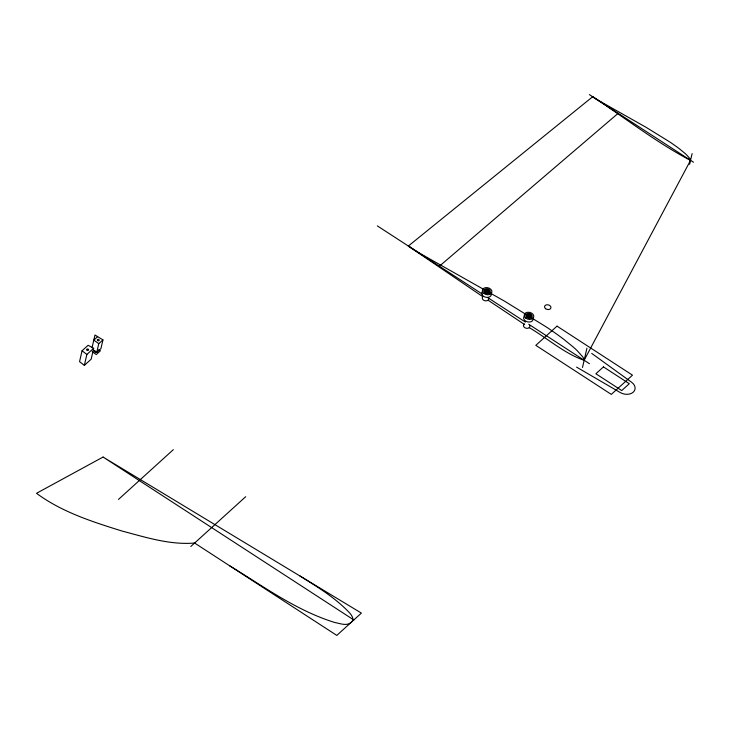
<?xml version="1.0" encoding="UTF-8"?>
<svg xmlns="http://www.w3.org/2000/svg" width="730" height="730" viewBox="0 0 730 730"><rect width="100%" height="100%" fill="white"/><g stroke="black" fill="none" stroke-linecap="round" stroke-linejoin="round"><path stroke-width="1.09" d="M584.155 360.255L583.525 358.229A10.339 6.369 47.8 0 0 582.504 356.605L577.284 350.747A56.976 35.104 47.8 0 0 573.616 347.343L564.162 339.614A161.275 99.362 47.8 0 0 559.901 336.43L558.468 335.38A247.424 152.433 47.8 0 0 554.116 332.287L551.196 330.261A263.101 162.087 47.8 0 0 546.761 327.259L504.457 301.107L420.06 253.456A178.95 110.248 47.8 0 1 415.625 250.755L408.38 246.01L592.678 96.725A73.474 45.269 47.8 0 0 594.777 98.121L596.383 99.143A100.001 61.612 47.8 0 0 598.856 100.649L646.014 127.275L669.656 141.885A147.022 90.584 47.8 0 1 672.138 143.564L673.772 144.695A138.262 85.182 47.8 0 1 676.199 146.429L677.002 147.013A90.128 55.526 47.8 0 1 679.384 148.792L684.667 153.108A31.837 19.619 47.8 0 1 686.72 155.016L689.631 158.291A5.776 3.559 47.8 0 1 690.206 159.195L690.553 160.326L584.155 360.255C564.792 353.868 547.226 338.127 529.223 327.624M82.07 350.765L79.552 361.66L84.352 365.365L91.159 359.187L93.668 348.292L88.12 345.281L82.07 350.765L86.861 354.47L84.352 365.365M92.035 347.754L94.991 335.015L102.939 339.879L100.932 348.593L96.771 352.371L93.449 350.017M96.771 352.371L98.778 343.657L102.939 339.879M486.655 293.25L487.138 291.179M528.538 317.86L529.004 315.834M582.485 367.491L586.938 348.192M689.622 164.369L692.113 153.583M690.525 160.399C656.608 142.679 624.843 117.712 592.322 96.524M97.583 336.694L93.796 340.125L98.778 343.657M86.861 354.47L93.668 348.292M97.601 351.331L96.506 352.316L94.663 351.979L93.924 350.637M118.461 499.439L173.311 449.671M190.84 546.469L245.691 496.701M439.387 266.204L618.173 113.305M103.076 457.044L36.5 493.307C61.831 512.031 92.181 521.74 121.892 530.993C145.562 537.243 169.862 545.109 194.627 543.038L336.804 635.41L361.387 613.1L103.076 457.044L353.822 619.962M576.591 367.117L620.327 392.585A9.727 7.044 13 0 0 633.266 392.165A9.727 7.044 13 0 0 631.66 382.301L591.72 353.393M98.641 349.716L100.421 350.774L96.26 354.552L92.117 351.614M299.921 575.961C317.076 586.701 334.732 597.386 348.849 612.096C351.23 614.578 355.264 619.524 351.176 622.361C346.713 626.431 340.007 623.383 334.906 622.535C296.508 610.7 263.475 586.4 229.521 565.704M589.375 94.59L693.5 162.243M377.346 225.889L482.402 294.154M487.667 297.566L525.408 322.085M528.739 324.257L589.429 363.686M488.306 300.349L524.678 324.604M482.247 296.289L408.362 246.083M96.533 351.486A0.976 0.703 13 0 1 94.809 350.792M529.67 325.407A3.239 2.345 13 0 1 528.192 328.181A3.239 2.345 13 0 1 524.076 327.04A3.239 2.345 13 0 1 524.478 323.965M526.731 316.71A2.108 1.524 13 0 1 528.693 316.044A2.108 1.524 13 0 1 530.555 317.24M527.735 317.176A0.976 0.703 13 0 1 528.976 316.966A0.976 0.703 13 0 1 529.505 317.924M533.046 318.043A4.864 3.522 13 0 1 527.507 321.857A4.864 3.522 13 0 1 524.523 315.935M526.695 316.254A3.239 2.345 13 0 1 528.237 316.063M529.505 316.336A3.239 2.345 13 0 1 530.728 317.066M488.324 297.685A3.239 2.345 13 0 1 487.321 300.568A3.239 2.345 13 0 1 483.178 299.866A3.239 2.345 13 0 1 482.877 296.763M490.834 292.666A4.864 3.522 13 0 1 489.209 297.037A4.864 3.522 13 0 1 482.922 295.76A4.864 3.522 13 0 1 482.922 291.051M484.392 290.376A4.864 3.522 13 0 1 485.797 290.193M484.82 291.599A3.239 2.345 13 0 1 486.7 291.434M487.64 291.681A3.239 2.345 13 0 1 488.863 292.411M485.048 291.827A2.108 1.524 13 0 1 487.12 291.443A2.108 1.524 13 0 1 488.744 292.739M485.806 292.639A0.976 0.703 13 0 1 487.695 293.059M556.999 326.127L535.82 345.345L611.302 394.392L632.481 375.165L556.999 326.127M603.445 366.898L595.881 373.769L621.732 390.559L629.296 383.697L603.445 366.898M545.62 308.699A3.239 2.345 13 0 0 550.885 307.969A3.239 2.345 13 0 0 546.733 304.793A3.239 2.345 13 0 0 545.62 308.699M87.007 350.135A0.976 0.703 13 0 0 88.613 349.98A0.976 0.703 13 0 0 87.427 348.986A0.976 0.703 13 0 0 87.007 350.135M528.365 316.3A0.976 0.703 13 0 0 529.943 316.081A0.976 0.703 13 0 0 528.702 315.132A0.976 0.703 13 0 0 528.365 316.3M527.626 316.847A2.108 1.524 13 0 0 531.048 316.364A2.108 1.524 13 0 0 528.347 314.301A2.108 1.524 13 0 0 527.626 316.847M526.877 317.386A3.239 2.345 13 0 0 532.143 316.656A3.239 2.345 13 0 0 528 313.471A3.239 2.345 13 0 0 526.877 317.386M525.81 318.161A4.864 3.522 13 0 0 533.712 317.057A4.864 3.522 13 0 0 527.489 312.294A4.864 3.522 13 0 0 525.81 318.161M486.499 291.644A0.976 0.703 13 0 0 488.078 291.425A0.976 0.703 13 0 0 486.828 290.467A0.976 0.703 13 0 0 486.499 291.644M485.751 292.183A2.108 1.524 13 0 0 489.173 291.708A2.108 1.524 13 0 0 486.481 289.637A2.108 1.524 13 0 0 485.751 292.183M485.003 292.73A3.239 2.345 13 0 0 490.268 291.991A3.239 2.345 13 0 0 486.125 288.815A3.239 2.345 13 0 0 485.003 292.73M483.944 293.496A4.864 3.522 13 0 0 491.837 292.401A4.864 3.522 13 0 0 485.623 287.629A4.864 3.522 13 0 0 483.944 293.496M97.601 340.527A0.976 0.703 13 0 0 99.207 340.372A0.976 0.703 13 0 0 98.021 339.377A0.976 0.703 13 0 0 97.601 340.527"/></g></svg>
